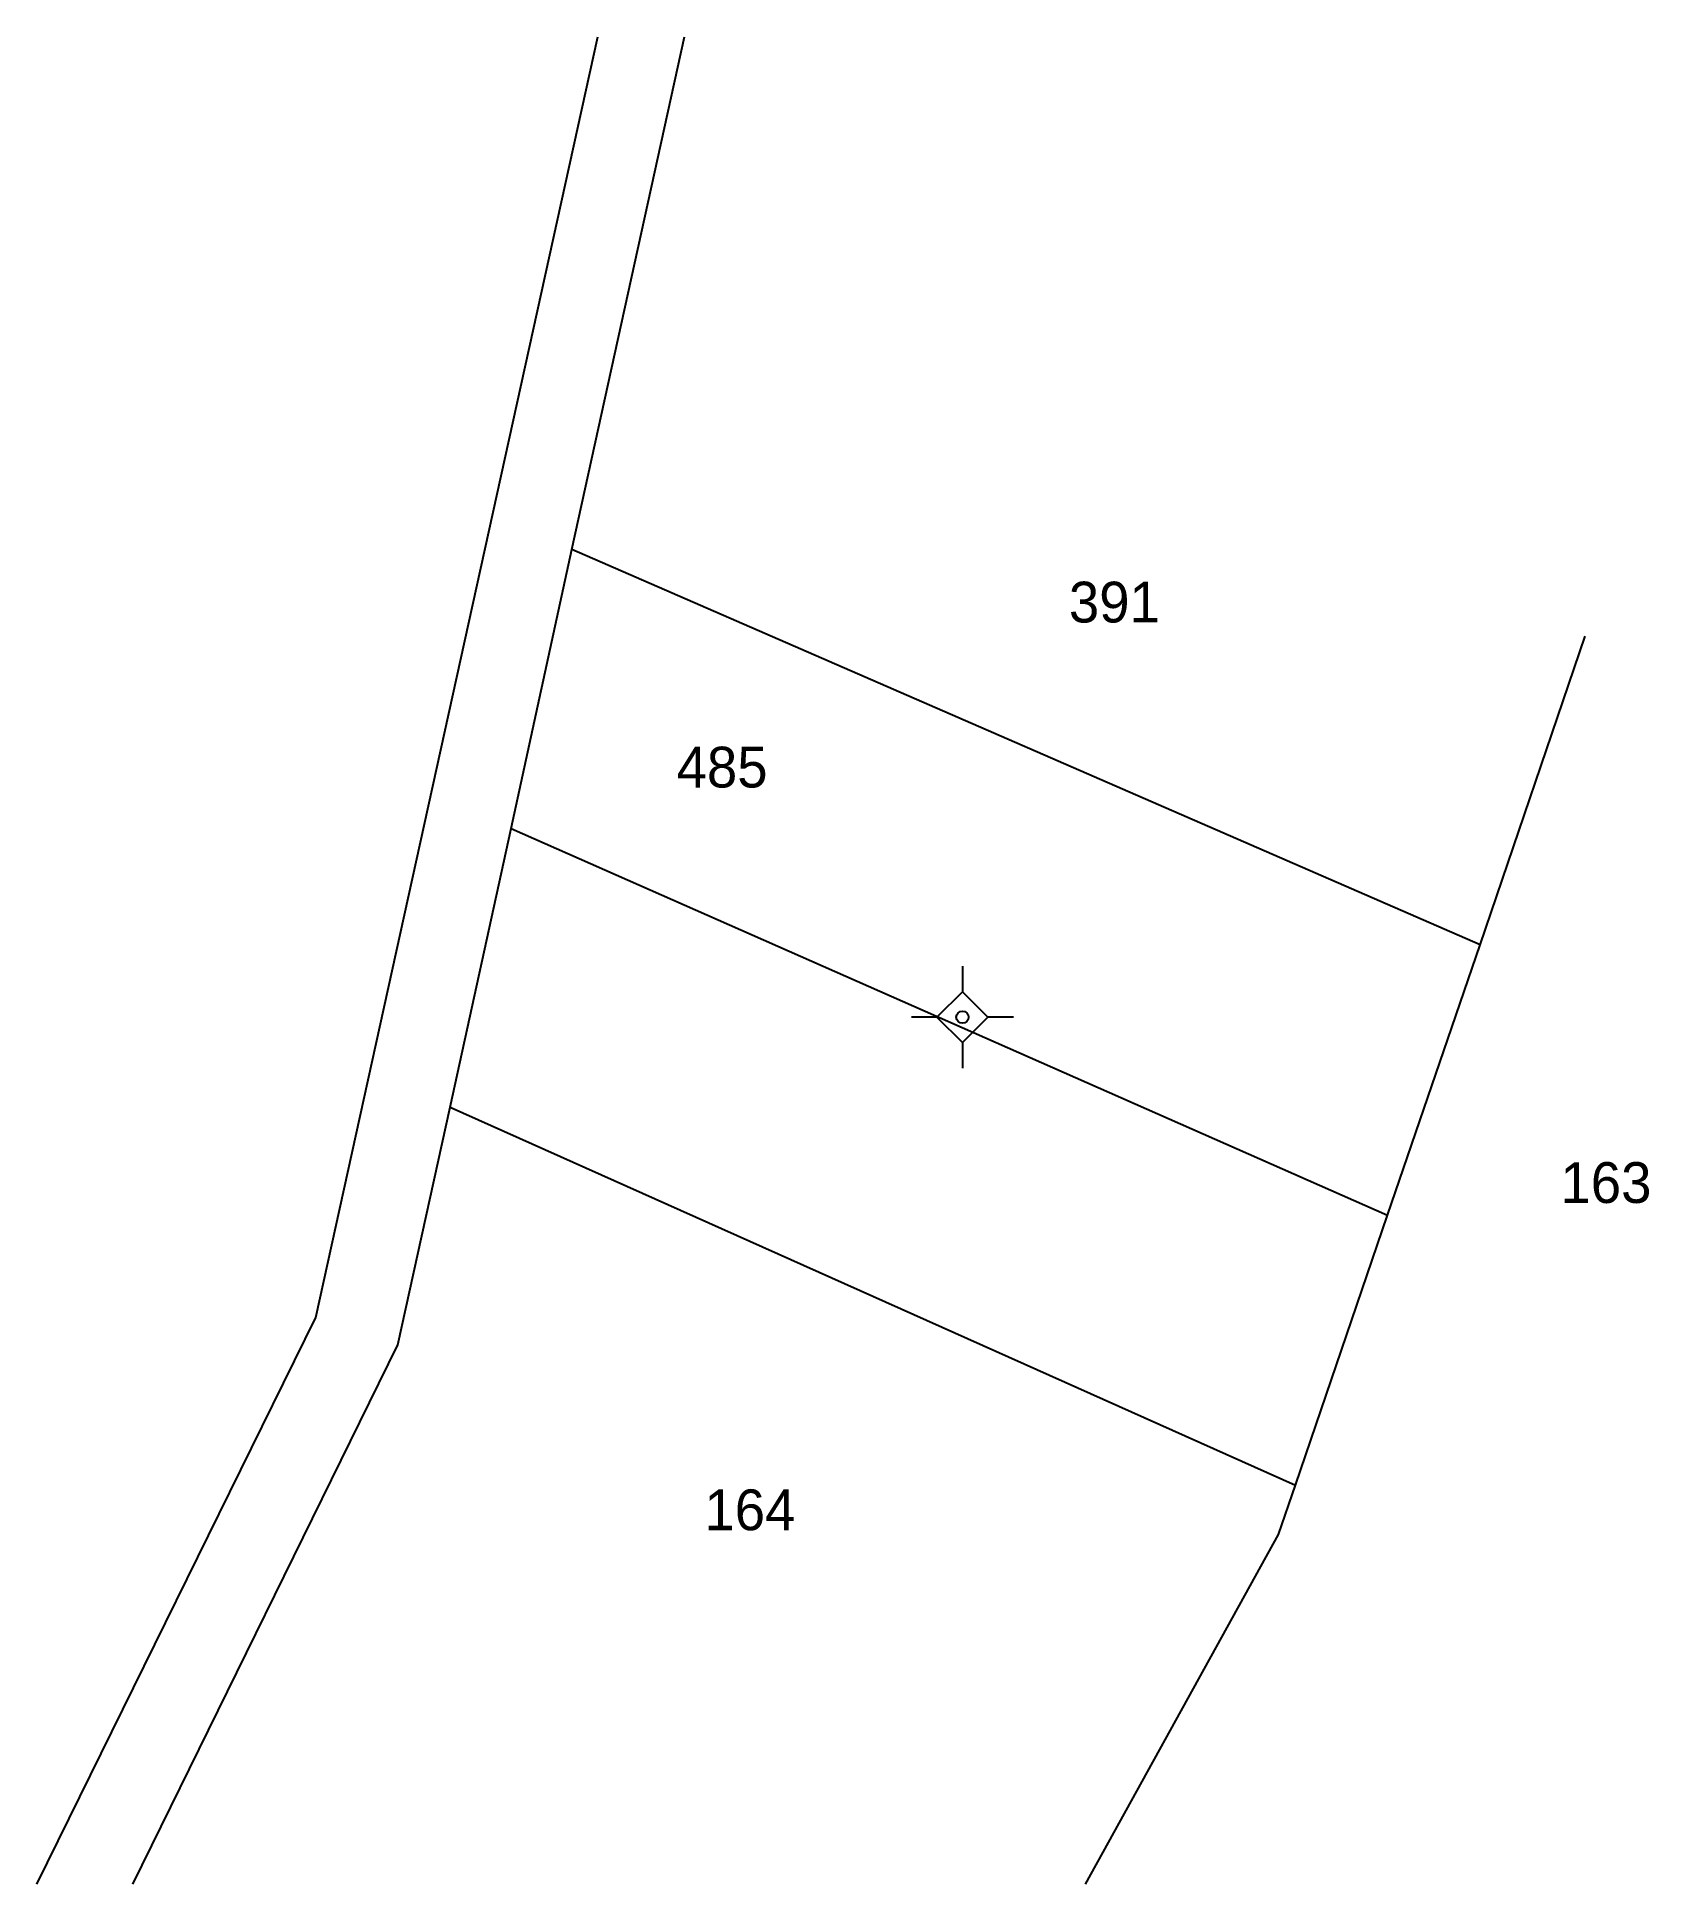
# Model space of a CAD drawing. Extents: x 552221.6 to 552261.1, y 1839295.2 to 1839340.5.
import ezdxf

# ---------------------------------------------------------------- set-up
doc = ezdxf.new("R2010")
doc.units = 0
for name, color, linetype in [('Level 10', 7, 'Continuous'), ('Level 11', 7, 'Continuous'), ('Level 13', 7, 'Continuous'), ('Level 15', 7, 'Continuous'), ('Level 16', 7, 'Continuous'), ('Level 23', 7, 'Continuous')]:
    doc.layers.add(name, color=color, linetype=linetype)

msp = doc.modelspace()

# ---------------------------------------------------------------- linework, layer by layer
at = {"layer": 'Level 10'}
for points in [[(552231.68, 1839314.21), (552252.403, 1839304.949), (552254.664, 1839311.569), (552256.93, 1839318.19), (552234.67, 1839327.89)], [(552231.68, 1839314.21), (552233.18, 1839321.05), (552234.67, 1839327.89)]]:
    msp.add_lwpolyline(points, dxfattribs=at)
at = {"layer": 'Level 11'}
for p, q in [((552244.24, 1839317.67), (552244.24, 1839317.045)), ((552244.24, 1839317.045), (552243.615, 1839316.42)), ((552244.865, 1839316.42), (552244.24, 1839317.045)), ((552243.615, 1839316.42), (552242.99, 1839316.42)), ((552243.615, 1839316.42), (552244.24, 1839315.795)), ((552244.24, 1839315.795), (552244.865, 1839316.42)), ((552245.49, 1839316.42), (552244.865, 1839316.42)), ((552244.24, 1839315.795), (552244.24, 1839315.17))]:
    msp.add_line(p, q, dxfattribs=at)
msp.add_circle((552244.24, 1839316.42), 0.15, dxfattribs=at)
at = {"layer": 'Level 15'}
msp.add_line((552233.18, 1839321.05), (552254.664, 1839311.569), dxfattribs=at)
at = {"layer": 'Level 16'}
for p, q in [((552256.93, 1839318.19), (552259.51, 1839325.76)), ((552251.99, 1839303.74), (552252.403, 1839304.949)), ((552247.261, 1839295.165), (552251.99, 1839303.74))]:
    msp.add_line(p, q, dxfattribs=at)
at = {"layer": 'Level 23'}
msp.add_line((552234.67, 1839327.89), (552237.43, 1839340.454), dxfattribs=at)
for points in [[(552221.555, 1839295.165), (552228.39, 1839309.06), (552235.307, 1839340.454)], [(552223.905, 1839295.165), (552230.4, 1839308.39), (552231.68, 1839314.21)]]:
    msp.add_lwpolyline(points, dxfattribs=at)

# ---------------------------------------------------------------- texts
at = {"layer": 'Level 13'}
for s, p in [('391', (552246.85, 1839326.097)), ('163', (552258.9, 1839311.865)), ('164', (552237.916, 1839303.841))]:
    msp.add_text(s, height=1, dxfattribs=at).set_placement(p)
at = {"layer": 'Level 15'}
msp.add_text('485', height=1, dxfattribs=at).set_placement((552237.234, 1839322.051))

doc.saveas('drawing.dxf')
